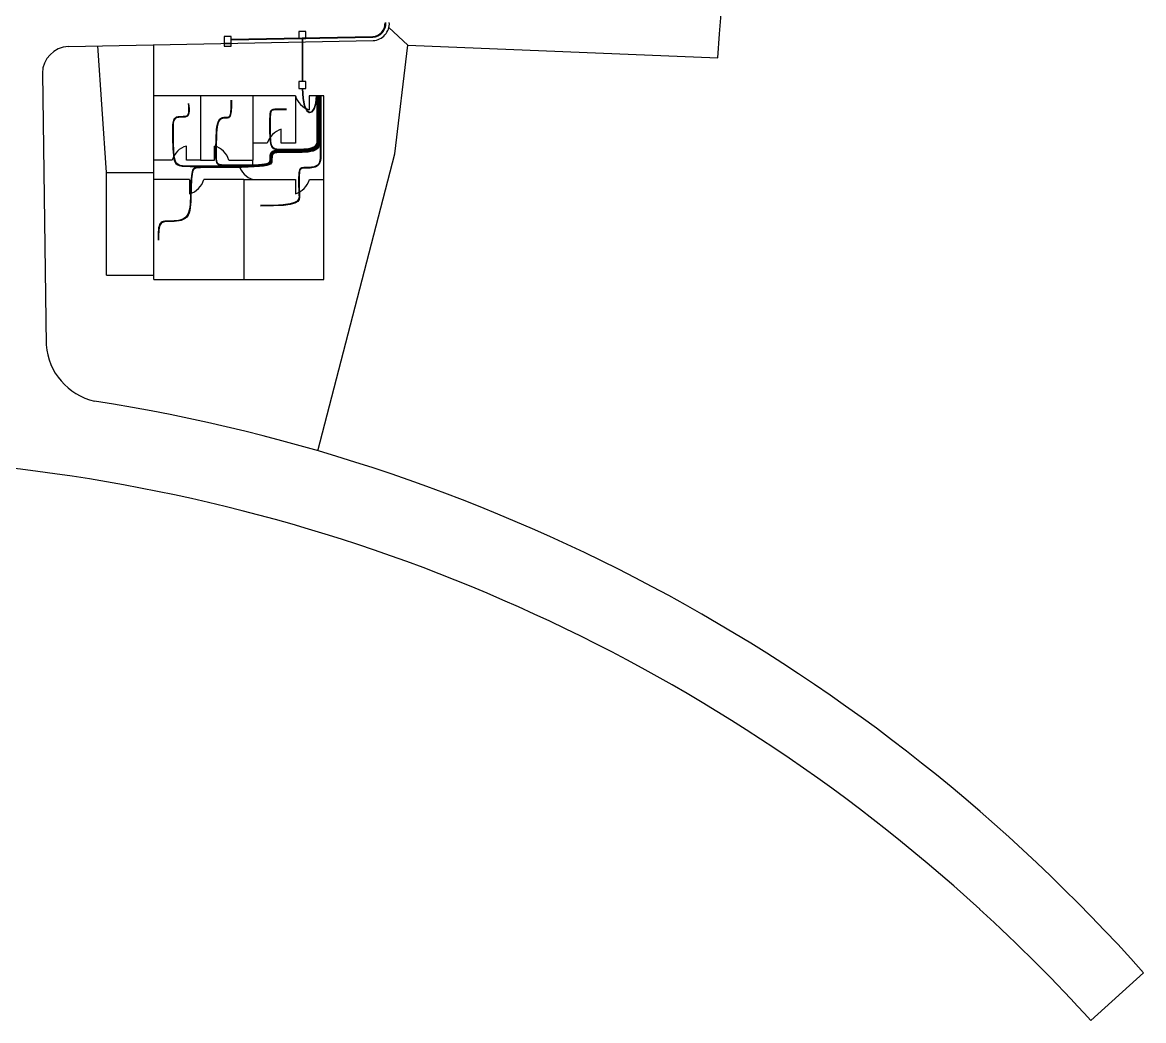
# Model space of a CAD drawing. Header units: millimetres. Extents: x 75 to 2709, y 49 to 1209.
# Drawn here: x 153.2 to 232.5, y 48.7 to 119.3 of the extents above; entities that cross this region are included whole.
import ezdxf

# ---------------------------------------------------------------- set-up
doc = ezdxf.new("R2010")
doc.units = ezdxf.units.MM
for name, color, linetype in [('Arquetas', 170, 'Continuous'), ('Canalizaciones', 10, 'Continuous'), ('Canalización Interior', 30, 'Continuous'), ('Canalización Secundaria', 90, 'Continuous'), ('Urbanización', 250, 'Continuous')]:
    doc.layers.add(name, color=color, linetype=linetype)

msp = doc.modelspace()

# ---------------------------------------------------------------- linework, layer by layer
at = {"layer": 'Arquetas'}
for points in [[(168.001, 118.343), (167.501, 118.343), (167.501, 117.843), (168.001, 117.843)], [(172.781, 118.196), (173.281, 118.196), (173.281, 118.696), (172.781, 118.696)], [(167.501, 117.643), (168.001, 117.643), (168.001, 117.843), (167.501, 117.843)], [(172.781, 114.65), (173.281, 114.651), (173.281, 115.151), (172.781, 115.15)]]:
    msp.add_lwpolyline(points, close=True, dxfattribs=at)
at = {"layer": 'Canalizaciones'}
for p, q in [((168, 118.148), (178.019, 118.344)), ((168.001, 118.098), (178.02, 118.294))]:
    msp.add_line(p, q, dxfattribs=at)
for radius in [0.915, 0.965]:
    msp.add_arc((177.962, 119.257), radius, 272.98482, 3.47811, dxfattribs=at)
at = {"layer": 'Canalización Interior'}
for points in [[(174.234, 114.148), (174.234, 113.398), (174.234, 112.797), (174.234, 112.324), (174.234, 111.959), (174.234, 111.681), (174.234, 111.469), (174.234, 111.303), (174.234, 111.161), (174.233, 111.028), (174.229, 110.9), (174.216, 110.779), (174.192, 110.666), (174.152, 110.563), (174.092, 110.471), (174.008, 110.391), (173.897, 110.324), (173.756, 110.272), (173.59, 110.233), (173.405, 110.204), (173.208, 110.186), (173.005, 110.174), (172.802, 110.168), (172.607, 110.166), (172.425, 110.166), (172.261, 110.166), (172.115, 110.166), (171.985, 110.166), (171.867, 110.166), (171.761, 110.166), (171.663, 110.166), (171.571, 110.166), (171.484, 110.166), (171.399, 110.166), (171.317, 110.164), (171.238, 110.16), (171.165, 110.153), (171.098, 110.141), (171.037, 110.123), (170.984, 110.098), (170.94, 110.065), (170.906, 110.023), (170.88, 109.972), (170.861, 109.915), (170.849, 109.853), (170.841, 109.788), (170.838, 109.72), (170.836, 109.651), (170.836, 109.583), (170.834, 109.516), (170.822, 109.453), (170.79, 109.393), (170.726, 109.337), (170.621, 109.286), (170.465, 109.241), (170.247, 109.202), (169.956, 109.169), (169.588, 109.144), (169.158, 109.126), (168.685, 109.113), (168.189, 109.105), (167.69, 109.101), (167.207, 109.099), (166.762, 109.099), (166.373, 109.1), (166.055, 109.1), (165.805, 109.096), (165.614, 109.084), (165.472, 109.06), (165.371, 109.021), (165.302, 108.963), (165.255, 108.881), (165.223, 108.773), (165.197, 108.635), (165.175, 108.471), (165.158, 108.284), (165.144, 108.079), (165.132, 107.859), (165.123, 107.629), (165.115, 107.393), (165.109, 107.155), (165.102, 106.919), (165.094, 106.688), (165.079, 106.466), (165.056, 106.256), (165.021, 106.061), (164.971, 105.884), (164.904, 105.73), (164.816, 105.6), (164.704, 105.498), (164.574, 105.42), (164.429, 105.364), (164.274, 105.326), (164.114, 105.302), (163.953, 105.29), (163.797, 105.284), (163.65, 105.283), (163.516, 105.283), (163.395, 105.28), (163.287, 105.272), (163.191, 105.255), (163.108, 105.226), (163.037, 105.182), (162.977, 105.12), (162.928, 105.037), (162.891, 104.932), (162.862, 104.807), (162.842, 104.668), (162.829, 104.52), (162.821, 104.368), (162.818, 104.217), (162.819, 104.072), (162.821, 103.938)], [(174.254, 114.148), (174.254, 113.398), (174.254, 112.797), (174.254, 112.324), (174.254, 111.959), (174.254, 111.68), (174.254, 111.467), (174.254, 111.3), (174.254, 111.158), (174.253, 111.023), (174.249, 110.894), (174.236, 110.771), (174.211, 110.656), (174.171, 110.551), (174.11, 110.457), (174.026, 110.375), (173.914, 110.307), (173.771, 110.254), (173.604, 110.214), (173.417, 110.185), (173.218, 110.166), (173.013, 110.154), (172.809, 110.148), (172.612, 110.146), (172.428, 110.146), (172.263, 110.146), (172.117, 110.146), (171.986, 110.146), (171.868, 110.146), (171.761, 110.146), (171.664, 110.146), (171.573, 110.146), (171.487, 110.146), (171.403, 110.146), (171.323, 110.144), (171.247, 110.141), (171.175, 110.134), (171.11, 110.122), (171.051, 110.105), (171, 110.08), (170.957, 110.048), (170.924, 110.007), (170.899, 109.959), (170.881, 109.903), (170.869, 109.843), (170.861, 109.779), (170.858, 109.712), (170.856, 109.644), (170.856, 109.576), (170.854, 109.509), (170.842, 109.445), (170.809, 109.384), (170.746, 109.327), (170.64, 109.274), (170.483, 109.227), (170.264, 109.186), (169.973, 109.153), (169.604, 109.126), (169.172, 109.107), (168.697, 109.094), (168.199, 109.086), (167.698, 109.081), (167.215, 109.079), (166.769, 109.079), (166.379, 109.08), (166.062, 109.08), (165.813, 109.076), (165.622, 109.064), (165.482, 109.041), (165.383, 109.002), (165.315, 108.944), (165.27, 108.864), (165.239, 108.756), (165.214, 108.62), (165.194, 108.457), (165.177, 108.272), (165.163, 108.068), (165.152, 107.85), (165.143, 107.621), (165.135, 107.386), (165.129, 107.148), (165.122, 106.912), (165.113, 106.68), (165.099, 106.457), (165.075, 106.245), (165.04, 106.049), (164.99, 105.871), (164.922, 105.714), (164.832, 105.583), (164.719, 105.48), (164.587, 105.402), (164.441, 105.345), (164.284, 105.306), (164.123, 105.282), (163.961, 105.27), (163.804, 105.264), (163.656, 105.263), (163.522, 105.263), (163.402, 105.26), (163.295, 105.252), (163.202, 105.235), (163.12, 105.207), (163.05, 105.164), (162.992, 105.103), (162.945, 105.022), (162.908, 104.919), (162.881, 104.796), (162.861, 104.66), (162.848, 104.514), (162.841, 104.365), (162.838, 104.215), (162.839, 104.072), (162.841, 103.938)], [(174.274, 114.148), (174.274, 113.398), (174.274, 112.797), (174.274, 112.324), (174.274, 111.958), (174.274, 111.679), (174.274, 111.466), (174.274, 111.298), (174.274, 111.155), (174.273, 111.018), (174.269, 110.887), (174.256, 110.763), (174.231, 110.646), (174.19, 110.539), (174.129, 110.443), (174.044, 110.36), (173.93, 110.291), (173.787, 110.236), (173.617, 110.195), (173.429, 110.166), (173.228, 110.146), (173.021, 110.134), (172.815, 110.128), (172.616, 110.126), (172.431, 110.126), (172.266, 110.126), (172.118, 110.126), (171.987, 110.126), (171.869, 110.126), (171.762, 110.126), (171.665, 110.126), (171.575, 110.126), (171.49, 110.126), (171.408, 110.126), (171.329, 110.124), (171.255, 110.121), (171.185, 110.114), (171.121, 110.103), (171.064, 110.086), (171.015, 110.063), (170.974, 110.032), (170.941, 109.992), (170.917, 109.945), (170.9, 109.891), (170.888, 109.832), (170.881, 109.77), (170.877, 109.704), (170.876, 109.637), (170.876, 109.569), (170.874, 109.502), (170.862, 109.437), (170.829, 109.375), (170.765, 109.316), (170.66, 109.262), (170.502, 109.213), (170.282, 109.171), (169.99, 109.136), (169.619, 109.109), (169.185, 109.089), (168.709, 109.075), (168.209, 109.066), (167.707, 109.061), (167.223, 109.059), (166.775, 109.059), (166.386, 109.06), (166.069, 109.06), (165.82, 109.056), (165.631, 109.044), (165.492, 109.021), (165.394, 108.983), (165.328, 108.926), (165.285, 108.846), (165.255, 108.74), (165.232, 108.604), (165.212, 108.443), (165.195, 108.26), (165.182, 108.057), (165.171, 107.841), (165.162, 107.613), (165.155, 107.379), (165.148, 107.141), (165.142, 106.905), (165.133, 106.672), (165.118, 106.448), (165.095, 106.235), (165.059, 106.037), (165.008, 105.857), (164.939, 105.699), (164.848, 105.567), (164.734, 105.462), (164.601, 105.383), (164.452, 105.326), (164.294, 105.287), (164.131, 105.263), (163.968, 105.25), (163.811, 105.244), (163.663, 105.243), (163.529, 105.243), (163.41, 105.24), (163.304, 105.232), (163.212, 105.215), (163.132, 105.188), (163.064, 105.146), (163.008, 105.086), (162.962, 105.007), (162.926, 104.905), (162.899, 104.785), (162.88, 104.652), (162.868, 104.509), (162.861, 104.361), (162.858, 104.214), (162.859, 104.072), (162.861, 103.938)], [(174.214, 114.148), (174.214, 113.398), (174.214, 112.797), (174.214, 112.324), (174.214, 111.959), (174.214, 111.682), (174.214, 111.47), (174.214, 111.305), (174.214, 111.165), (174.213, 111.032), (174.209, 110.906), (174.196, 110.787), (174.172, 110.676), (174.132, 110.575), (174.073, 110.484), (173.99, 110.406), (173.88, 110.341), (173.741, 110.29), (173.576, 110.251), (173.393, 110.224), (173.198, 110.205), (172.997, 110.194), (172.796, 110.188), (172.602, 110.186), (172.421, 110.186), (172.259, 110.186), (172.114, 110.186), (171.984, 110.186), (171.866, 110.186), (171.76, 110.186), (171.661, 110.186), (171.569, 110.186), (171.48, 110.186), (171.394, 110.186), (171.31, 110.184), (171.23, 110.18), (171.155, 110.173), (171.086, 110.16), (171.024, 110.142), (170.969, 110.116), (170.924, 110.082), (170.888, 110.038), (170.861, 109.986), (170.842, 109.927), (170.829, 109.864), (170.822, 109.797), (170.818, 109.727), (170.816, 109.658), (170.816, 109.589), (170.814, 109.523), (170.8, 109.461), (170.761, 109.402), (170.685, 109.348), (170.561, 109.298), (170.375, 109.254), (170.116, 109.217), (169.771, 109.186), (169.334, 109.162), (168.822, 109.145), (168.258, 109.133), (167.666, 109.125), (167.069, 109.122), (166.491, 109.121), (165.953, 109.122), (165.48, 109.124), (165.089, 109.127), (164.777, 109.134), (164.532, 109.152), (164.346, 109.183), (164.209, 109.234), (164.111, 109.308), (164.042, 109.411), (163.993, 109.547), (163.955, 109.719), (163.926, 109.921), (163.904, 110.147), (163.889, 110.389), (163.878, 110.639), (163.871, 110.89), (163.867, 111.134), (163.865, 111.365), (163.863, 111.576), (163.862, 111.767), (163.864, 111.937), (163.871, 112.088), (163.883, 112.219), (163.902, 112.332), (163.928, 112.427), (163.964, 112.504), (164.011, 112.565), (164.066, 112.61), (164.128, 112.643), (164.196, 112.664), (164.268, 112.678), (164.341, 112.684), (164.415, 112.687), (164.488, 112.687), (164.557, 112.687), (164.623, 112.689), (164.685, 112.693), (164.743, 112.7), (164.796, 112.712), (164.843, 112.729), (164.885, 112.754), (164.92, 112.787), (164.949, 112.83), (164.971, 112.884), (164.987, 112.952), (164.996, 113.037), (164.998, 113.141), (164.994, 113.266), (164.984, 113.415), (164.967, 113.59)], [(174.194, 114.148), (174.194, 113.398), (174.194, 112.797), (174.194, 112.325), (174.194, 111.96), (174.194, 111.682), (174.194, 111.472), (174.194, 111.307), (174.194, 111.168), (174.193, 111.037), (174.189, 110.913), (174.176, 110.795), (174.153, 110.686), (174.113, 110.587), (174.055, 110.498), (173.973, 110.421), (173.864, 110.357), (173.725, 110.307), (173.563, 110.27), (173.381, 110.243), (173.188, 110.225), (172.988, 110.214), (172.79, 110.208), (172.597, 110.206), (172.418, 110.206), (172.257, 110.206), (172.112, 110.206), (171.983, 110.206), (171.865, 110.206), (171.759, 110.206), (171.66, 110.206), (171.567, 110.206), (171.477, 110.206), (171.389, 110.206), (171.304, 110.204), (171.222, 110.2), (171.145, 110.192), (171.074, 110.179), (171.01, 110.16), (170.954, 110.134), (170.907, 110.098), (170.87, 110.053), (170.843, 110), (170.823, 109.939), (170.81, 109.874), (170.802, 109.805), (170.798, 109.735), (170.796, 109.665), (170.796, 109.596), (170.794, 109.53), (170.78, 109.469), (170.741, 109.411), (170.666, 109.358), (170.542, 109.31), (170.356, 109.268), (170.098, 109.232), (169.754, 109.203), (169.318, 109.18), (168.808, 109.163), (168.247, 109.152), (167.657, 109.145), (167.062, 109.141), (166.486, 109.141), (165.951, 109.142), (165.48, 109.144), (165.092, 109.146), (164.782, 109.154), (164.54, 109.171), (164.356, 109.203), (164.221, 109.253), (164.125, 109.326), (164.057, 109.428), (164.01, 109.563), (163.973, 109.734), (163.944, 109.935), (163.923, 110.159), (163.908, 110.398), (163.898, 110.646), (163.891, 110.894), (163.887, 111.137), (163.885, 111.365), (163.883, 111.574), (163.882, 111.762), (163.884, 111.93), (163.891, 112.078), (163.902, 112.208), (163.92, 112.319), (163.946, 112.412), (163.981, 112.488), (164.026, 112.547), (164.08, 112.592), (164.14, 112.623), (164.206, 112.645), (164.277, 112.658), (164.349, 112.664), (164.422, 112.667), (164.494, 112.667), (164.564, 112.667), (164.631, 112.669), (164.694, 112.673), (164.753, 112.68), (164.807, 112.693), (164.856, 112.711), (164.899, 112.738), (164.936, 112.772), (164.966, 112.817), (164.989, 112.873), (165.005, 112.944), (165.015, 113.032), (165.018, 113.138), (165.014, 113.266), (165.004, 113.416), (164.987, 113.593)], [(174.174, 114.148), (174.174, 113.398), (174.174, 112.797), (174.174, 112.325), (174.174, 111.96), (174.174, 111.683), (174.174, 111.473), (174.174, 111.309), (174.174, 111.171), (174.173, 111.042), (174.169, 110.919), (174.157, 110.803), (174.133, 110.696), (174.094, 110.599), (174.036, 110.512), (173.955, 110.436), (173.847, 110.374), (173.71, 110.325), (173.549, 110.288), (173.369, 110.262), (173.178, 110.244), (172.98, 110.234), (172.783, 110.228), (172.593, 110.226), (172.415, 110.226), (172.254, 110.226), (172.111, 110.226), (171.982, 110.226), (171.865, 110.226), (171.758, 110.226), (171.658, 110.226), (171.564, 110.226), (171.474, 110.226), (171.384, 110.226), (171.298, 110.224), (171.214, 110.22), (171.135, 110.212), (171.062, 110.199), (170.996, 110.179), (170.939, 110.151), (170.89, 110.115), (170.853, 110.068), (170.824, 110.013), (170.804, 109.951), (170.79, 109.885), (170.782, 109.814), (170.778, 109.743), (170.776, 109.672), (170.776, 109.603), (170.774, 109.537), (170.76, 109.476), (170.721, 109.42), (170.646, 109.368), (170.522, 109.322), (170.338, 109.282), (170.08, 109.247), (169.737, 109.219), (169.303, 109.198), (168.795, 109.182), (168.235, 109.171), (167.648, 109.164), (167.055, 109.161), (166.481, 109.161), (165.948, 109.162), (165.48, 109.163), (165.095, 109.166), (164.787, 109.174), (164.547, 109.191), (164.365, 109.222), (164.232, 109.272), (164.138, 109.345), (164.073, 109.446), (164.026, 109.58), (163.991, 109.749), (163.963, 109.948), (163.942, 110.17), (163.928, 110.407), (163.918, 110.653), (163.911, 110.899), (163.907, 111.139), (163.905, 111.365), (163.903, 111.571), (163.902, 111.757), (163.904, 111.923), (163.91, 112.069), (163.922, 112.196), (163.939, 112.305), (163.964, 112.397), (163.998, 112.471), (164.041, 112.529), (164.093, 112.573), (164.152, 112.604), (164.217, 112.625), (164.286, 112.638), (164.357, 112.644), (164.429, 112.647), (164.501, 112.647), (164.571, 112.647), (164.638, 112.649), (164.702, 112.653), (164.763, 112.661), (164.818, 112.674), (164.869, 112.694), (164.914, 112.721), (164.952, 112.757), (164.983, 112.804), (165.007, 112.863), (165.024, 112.937), (165.034, 113.027), (165.037, 113.136), (165.034, 113.265), (165.024, 113.417), (165.007, 113.595)], [(174.154, 114.148), (174.154, 113.398), (174.154, 112.797), (174.154, 112.325), (174.154, 111.961), (174.154, 111.684), (174.154, 111.475), (174.154, 111.312), (174.154, 111.175), (174.153, 111.047), (174.149, 110.925), (174.137, 110.811), (174.113, 110.706), (174.075, 110.61), (174.017, 110.525), (173.937, 110.452), (173.83, 110.391), (173.695, 110.343), (173.535, 110.307), (173.358, 110.281), (173.168, 110.264), (172.972, 110.253), (172.777, 110.248), (172.588, 110.246), (172.411, 110.246), (172.252, 110.246), (172.109, 110.246), (171.981, 110.246), (171.864, 110.246), (171.757, 110.246), (171.657, 110.246), (171.562, 110.246), (171.47, 110.246), (171.38, 110.246), (171.291, 110.244), (171.206, 110.24), (171.125, 110.231), (171.05, 110.218), (170.983, 110.198), (170.923, 110.169), (170.874, 110.132), (170.835, 110.084), (170.806, 110.027), (170.785, 109.963), (170.771, 109.895), (170.762, 109.823), (170.758, 109.751), (170.756, 109.679), (170.756, 109.609), (170.755, 109.544), (170.747, 109.484), (170.726, 109.429), (170.685, 109.379), (170.617, 109.335), (170.516, 109.297), (170.375, 109.265), (170.188, 109.24), (169.951, 109.221), (169.672, 109.208), (169.365, 109.199), (169.043, 109.195), (168.716, 109.193), (168.398, 109.194), (168.102, 109.196), (167.839, 109.198), (167.619, 109.2), (167.44, 109.205), (167.298, 109.213), (167.187, 109.23), (167.103, 109.256), (167.041, 109.294), (166.997, 109.348), (166.965, 109.42), (166.942, 109.512), (166.925, 109.623), (166.915, 109.753), (166.909, 109.9), (166.907, 110.064), (166.908, 110.243), (166.911, 110.437), (166.915, 110.645), (166.919, 110.864), (166.925, 111.091), (166.933, 111.318), (166.945, 111.541), (166.963, 111.754), (166.987, 111.951), (167.02, 112.127), (167.062, 112.274), (167.114, 112.391), (167.174, 112.478), (167.242, 112.541), (167.313, 112.583), (167.387, 112.609), (167.462, 112.622), (167.534, 112.627), (167.602, 112.627), (167.665, 112.628), (167.721, 112.631), (167.772, 112.639), (167.817, 112.654), (167.856, 112.68), (167.89, 112.719), (167.918, 112.773), (167.942, 112.844), (167.96, 112.935), (167.973, 113.043), (167.983, 113.163), (167.989, 113.292), (167.993, 113.426), (167.995, 113.562), (167.996, 113.695), (167.996, 113.822)], [(174.134, 114.148), (174.134, 113.398), (174.134, 112.797), (174.134, 112.325), (174.134, 111.961), (174.134, 111.685), (174.134, 111.476), (174.134, 111.314), (174.134, 111.178), (174.133, 111.051), (174.129, 110.932), (174.117, 110.82), (174.094, 110.716), (174.056, 110.622), (173.999, 110.539), (173.919, 110.467), (173.814, 110.407), (173.68, 110.361), (173.522, 110.326), (173.346, 110.3), (173.158, 110.283), (172.964, 110.273), (172.771, 110.268), (172.583, 110.266), (172.408, 110.266), (172.25, 110.266), (172.108, 110.266), (171.98, 110.266), (171.863, 110.266), (171.756, 110.266), (171.655, 110.266), (171.56, 110.266), (171.467, 110.266), (171.375, 110.266), (171.285, 110.264), (171.198, 110.26), (171.115, 110.251), (171.038, 110.237), (170.969, 110.216), (170.908, 110.187), (170.857, 110.148), (170.817, 110.099), (170.787, 110.041), (170.766, 109.976), (170.751, 109.905), (170.742, 109.832), (170.738, 109.758), (170.736, 109.686), (170.736, 109.616), (170.735, 109.551), (170.727, 109.492), (170.706, 109.438), (170.665, 109.39), (170.598, 109.348), (170.498, 109.311), (170.358, 109.281), (170.171, 109.257), (169.935, 109.239), (169.659, 109.226), (169.354, 109.218), (169.033, 109.214), (168.709, 109.213), (168.393, 109.214), (168.099, 109.216), (167.839, 109.218), (167.621, 109.22), (167.445, 109.225), (167.305, 109.233), (167.197, 109.249), (167.115, 109.275), (167.055, 109.313), (167.013, 109.366), (166.982, 109.437), (166.96, 109.527), (166.944, 109.636), (166.934, 109.764), (166.929, 109.909), (166.927, 110.071), (166.928, 110.248), (166.931, 110.44), (166.935, 110.645), (166.939, 110.862), (166.945, 111.086), (166.953, 111.311), (166.965, 111.532), (166.982, 111.742), (167.006, 111.938), (167.037, 112.111), (167.078, 112.258), (167.129, 112.373), (167.188, 112.46), (167.253, 112.522), (167.324, 112.564), (167.396, 112.589), (167.469, 112.602), (167.541, 112.607), (167.609, 112.607), (167.672, 112.608), (167.729, 112.611), (167.781, 112.619), (167.827, 112.635), (167.868, 112.661), (167.904, 112.701), (167.934, 112.756), (167.958, 112.829), (167.977, 112.922), (167.992, 113.032), (168.002, 113.155), (168.009, 113.286), (168.013, 113.423), (168.015, 113.56), (168.016, 113.695), (168.016, 113.822)], [(174.114, 114.148), (174.114, 113.398), (174.114, 112.797), (174.114, 112.325), (174.114, 111.962), (174.114, 111.686), (174.114, 111.477), (174.114, 111.316), (174.114, 111.181), (174.113, 111.056), (174.109, 110.938), (174.097, 110.828), (174.074, 110.726), (174.037, 110.634), (173.98, 110.553), (173.902, 110.482), (173.797, 110.424), (173.664, 110.378), (173.508, 110.344), (173.334, 110.32), (173.148, 110.303), (172.956, 110.293), (172.764, 110.288), (172.578, 110.286), (172.405, 110.286), (172.248, 110.286), (172.106, 110.286), (171.979, 110.286), (171.862, 110.286), (171.755, 110.286), (171.654, 110.286), (171.558, 110.286), (171.464, 110.286), (171.37, 110.286), (171.278, 110.284), (171.19, 110.279), (171.105, 110.271), (171.027, 110.256), (170.955, 110.235), (170.893, 110.205), (170.84, 110.165), (170.799, 110.114), (170.768, 110.054), (170.746, 109.988), (170.731, 109.916), (170.722, 109.841), (170.718, 109.766), (170.716, 109.693), (170.716, 109.623), (170.715, 109.558), (170.707, 109.5), (170.686, 109.447), (170.646, 109.401), (170.579, 109.36), (170.479, 109.325), (170.34, 109.296), (170.155, 109.273), (169.92, 109.257), (169.645, 109.245), (169.342, 109.238), (169.023, 109.234), (168.701, 109.233), (168.388, 109.234), (168.097, 109.236), (167.839, 109.238), (167.624, 109.24), (167.45, 109.245), (167.313, 109.253), (167.207, 109.269), (167.127, 109.294), (167.069, 109.332), (167.028, 109.384), (166.999, 109.453), (166.978, 109.542), (166.963, 109.65), (166.954, 109.776), (166.949, 109.919), (166.947, 110.078), (166.948, 110.253), (166.951, 110.442), (166.955, 110.644), (166.959, 110.859), (166.965, 111.08), (166.973, 111.303), (166.984, 111.522), (167.001, 111.731), (167.024, 111.924), (167.055, 112.096), (167.094, 112.241), (167.144, 112.355), (167.201, 112.441), (167.265, 112.503), (167.334, 112.544), (167.405, 112.569), (167.477, 112.582), (167.548, 112.587), (167.616, 112.587), (167.679, 112.588), (167.737, 112.591), (167.79, 112.599), (167.838, 112.616), (167.88, 112.643), (167.917, 112.683), (167.949, 112.739), (167.975, 112.814), (167.995, 112.909), (168.01, 113.022), (168.021, 113.147), (168.029, 113.281), (168.033, 113.42), (168.035, 113.559), (168.036, 113.695), (168.036, 113.822)], [(174.314, 114.148), (174.314, 113.398), (174.314, 112.797), (174.314, 112.324), (174.314, 111.958), (174.314, 111.678), (174.314, 111.465), (174.314, 111.296), (174.314, 111.151), (174.314, 111.013), (174.314, 110.878), (174.314, 110.745), (174.314, 110.614), (174.314, 110.484), (174.314, 110.355), (174.314, 110.226), (174.314, 110.096), (174.314, 109.966), (174.311, 109.838), (174.303, 109.713), (174.289, 109.594), (174.264, 109.482), (174.227, 109.381), (174.175, 109.292), (174.106, 109.218), (174.019, 109.16), (173.916, 109.116), (173.802, 109.085), (173.681, 109.064), (173.558, 109.052), (173.436, 109.045), (173.32, 109.043), (173.214, 109.043), (173.122, 109.042), (173.043, 109.037), (172.977, 109.024), (172.922, 108.998), (172.878, 108.956), (172.843, 108.894), (172.816, 108.806), (172.797, 108.691), (172.785, 108.544), (172.778, 108.371), (172.776, 108.178), (172.777, 107.972), (172.782, 107.759), (172.789, 107.546), (172.797, 107.339), (172.805, 107.145), (172.807, 106.969), (172.776, 106.813), (172.68, 106.679), (172.484, 106.566), (172.158, 106.477), (171.668, 106.411), (170.982, 106.371), (170.066, 106.357)], [(174.334, 114.148), (174.334, 113.398), (174.334, 112.797), (174.334, 112.324), (174.334, 111.958), (174.334, 111.678), (174.334, 111.465), (174.334, 111.296), (174.334, 111.151), (174.334, 111.013), (174.334, 110.878), (174.334, 110.745), (174.334, 110.614), (174.334, 110.483), (174.334, 110.353), (174.334, 110.224), (174.334, 110.093), (174.334, 109.962), (174.331, 109.832), (174.323, 109.705), (174.308, 109.584), (174.283, 109.47), (174.245, 109.367), (174.193, 109.277), (174.123, 109.201), (174.034, 109.142), (173.93, 109.097), (173.814, 109.066), (173.692, 109.044), (173.567, 109.032), (173.444, 109.025), (173.327, 109.023), (173.221, 109.023), (173.129, 109.022), (173.051, 109.017), (172.986, 109.004), (172.933, 108.979), (172.89, 108.937), (172.857, 108.875), (172.832, 108.789), (172.814, 108.674), (172.803, 108.529), (172.797, 108.357), (172.795, 108.166), (172.797, 107.962), (172.802, 107.75), (172.809, 107.538), (172.817, 107.332), (172.825, 107.137), (172.828, 106.96), (172.797, 106.803), (172.699, 106.666), (172.503, 106.552), (172.174, 106.46), (171.68, 106.393), (170.989, 106.352), (170.066, 106.337)], [(174.094, 114.148), (174.094, 113.398), (174.094, 112.797), (174.094, 112.325), (174.094, 111.962), (174.094, 111.686), (174.094, 111.479), (174.094, 111.318), (174.094, 111.185), (174.093, 111.061), (174.089, 110.944), (174.077, 110.836), (174.055, 110.736), (174.017, 110.646), (173.962, 110.566), (173.884, 110.498), (173.78, 110.441), (173.649, 110.396), (173.494, 110.363), (173.322, 110.339), (173.138, 110.323), (172.948, 110.313), (172.758, 110.308), (172.574, 110.306), (172.401, 110.306), (172.246, 110.306), (172.105, 110.306), (171.978, 110.306), (171.862, 110.306), (171.755, 110.306), (171.655, 110.306), (171.56, 110.306), (171.467, 110.306), (171.375, 110.306), (171.285, 110.309), (171.198, 110.318), (171.115, 110.336), (171.038, 110.364), (170.969, 110.407), (170.908, 110.466), (170.857, 110.545), (170.817, 110.646), (170.787, 110.764), (170.766, 110.897), (170.751, 111.04), (170.742, 111.188), (170.738, 111.338), (170.736, 111.484), (170.736, 111.625), (170.736, 111.754), (170.736, 111.874), (170.736, 111.986), (170.736, 112.091), (170.736, 112.191), (170.736, 112.286), (170.736, 112.379), (170.736, 112.471), (170.736, 112.562), (170.737, 112.652), (170.74, 112.74), (170.745, 112.823), (170.753, 112.901), (170.765, 112.971), (170.783, 113.033), (170.806, 113.085), (170.835, 113.125), (170.87, 113.156), (170.911, 113.178), (170.956, 113.193), (171.005, 113.202), (171.057, 113.206), (171.111, 113.208), (171.167, 113.208), (171.225, 113.208), (171.287, 113.208), (171.356, 113.208), (171.434, 113.208), (171.525, 113.208), (171.631, 113.208), (171.755, 113.208), (171.9, 113.208)], [(174.074, 114.148), (174.074, 113.398), (174.074, 112.797), (174.074, 112.326), (174.074, 111.962), (174.074, 111.687), (174.074, 111.48), (174.074, 111.32), (174.074, 111.188), (174.073, 111.066), (174.069, 110.951), (174.058, 110.844), (174.035, 110.746), (173.998, 110.658), (173.943, 110.58), (173.866, 110.513), (173.764, 110.457), (173.634, 110.414), (173.481, 110.381), (173.31, 110.358), (173.128, 110.342), (172.94, 110.333), (172.751, 110.328), (172.569, 110.326), (172.398, 110.326), (172.243, 110.326), (172.104, 110.326), (171.977, 110.326), (171.862, 110.326), (171.756, 110.326), (171.657, 110.326), (171.562, 110.326), (171.47, 110.326), (171.38, 110.326), (171.291, 110.329), (171.206, 110.338), (171.125, 110.355), (171.05, 110.383), (170.983, 110.425), (170.923, 110.484), (170.874, 110.562), (170.835, 110.661), (170.806, 110.778), (170.785, 110.909), (170.771, 111.05), (170.762, 111.196), (170.758, 111.344), (170.756, 111.489), (170.756, 111.628), (170.756, 111.757), (170.756, 111.876), (170.756, 111.987), (170.756, 112.091), (170.756, 112.19), (170.756, 112.285), (170.756, 112.377), (170.756, 112.467), (170.756, 112.558), (170.757, 112.646), (170.759, 112.732), (170.764, 112.813), (170.772, 112.889), (170.784, 112.958), (170.801, 113.018), (170.822, 113.068), (170.85, 113.108), (170.884, 113.137), (170.923, 113.159), (170.966, 113.173), (171.013, 113.182), (171.063, 113.186), (171.116, 113.188), (171.171, 113.188), (171.227, 113.188), (171.289, 113.188), (171.357, 113.188), (171.435, 113.188), (171.525, 113.188), (171.631, 113.188), (171.755, 113.188), (171.9, 113.188)], [(174.054, 114.148), (174.054, 113.398), (174.054, 112.797), (174.054, 112.326), (174.054, 111.963), (174.054, 111.688), (174.054, 111.482), (174.054, 111.323), (174.054, 111.191), (174.053, 111.07), (174.049, 110.957), (174.038, 110.852), (174.016, 110.756), (173.979, 110.67), (173.924, 110.594), (173.848, 110.528), (173.747, 110.474), (173.619, 110.432), (173.467, 110.4), (173.298, 110.377), (173.118, 110.362), (172.932, 110.353), (172.745, 110.348), (172.564, 110.346), (172.395, 110.346), (172.241, 110.346), (172.102, 110.346), (171.977, 110.346), (171.862, 110.346), (171.756, 110.346), (171.658, 110.346), (171.564, 110.346), (171.474, 110.346), (171.384, 110.346), (171.298, 110.349), (171.214, 110.358), (171.135, 110.375), (171.062, 110.403), (170.996, 110.444), (170.939, 110.502), (170.89, 110.579), (170.853, 110.676), (170.824, 110.792), (170.804, 110.921), (170.79, 111.06), (170.782, 111.204), (170.778, 111.35), (170.776, 111.494), (170.776, 111.631), (170.776, 111.759), (170.776, 111.877), (170.776, 111.988), (170.776, 112.091), (170.776, 112.19), (170.776, 112.284), (170.776, 112.375), (170.776, 112.464), (170.776, 112.553), (170.777, 112.64), (170.779, 112.724), (170.784, 112.803), (170.791, 112.877), (170.803, 112.944), (170.818, 113.002), (170.839, 113.051), (170.866, 113.09), (170.898, 113.119), (170.935, 113.14), (170.976, 113.153), (171.021, 113.162), (171.069, 113.166), (171.12, 113.168), (171.174, 113.168), (171.23, 113.168), (171.29, 113.168), (171.357, 113.168), (171.435, 113.168), (171.525, 113.168), (171.631, 113.168), (171.755, 113.168), (171.9, 113.168)]]:
    msp.add_lwpolyline(points, dxfattribs=at)
msp.add_lwpolyline([(174.294, 114.148), (174.294, 113.398), (174.294, 112.797), (174.294, 112.324), (174.294, 111.958), (174.294, 111.678), (174.294, 111.465), (174.294, 111.296), (174.294, 111.151), (174.294, 111.013), (174.294, 110.878), (174.294, 110.745), (174.294, 110.614), (174.294, 110.484), (174.294, 110.355), (174.294, 110.226), (174.294, 110.096), (174.294, 109.967), (174.291, 109.839), (174.284, 109.715), (174.269, 109.597), (174.245, 109.488), (174.209, 109.39), (174.159, 109.304), (174.093, 109.233), (174.009, 109.177), (173.909, 109.135), (173.798, 109.104), (173.678, 109.084), (173.556, 109.072), (173.435, 109.065), (173.32, 109.063), (173.214, 109.063, 0.001419), (173.214, 109.063), (173.122, 109.062, 0.013762), (173.121, 109.062), (173.042, 109.057, 0.033631), (173.039, 109.057), (172.973, 109.044, 0.059959), (172.969, 109.042), (172.914, 109.016, 0.08045), (172.908, 109.013), (172.864, 108.971, 0.075904), (172.86, 108.966), (172.825, 108.903, 0.05366), (172.824, 108.899), (172.797, 108.812, 0.033119), (172.796, 108.81), (172.777, 108.694, 0.019449), (172.777, 108.692), (172.765, 108.545, 0.011297), (172.765, 108.545), (172.758, 108.372, 0.00715), (172.758, 108.371), (172.756, 108.178, 0.004847), (172.756, 108.178), (172.757, 107.972, 0.003413), (172.757, 107.971), (172.762, 107.759, 0.002427), (172.762, 107.759), (172.769, 107.545, 0.001674), (172.769, 107.545), (172.777, 107.338, 0.001018), (172.777, 107.338), (172.785, 107.144), (172.787, 106.971), (172.758, 106.822), (172.666, 106.694), (172.477, 106.585), (172.154, 106.497), (171.666, 106.431), (170.981, 106.391), (170.066, 106.377)], format="xyb", dxfattribs=at)
at = {"layer": 'Canalización Secundaria'}
for p, q in [((173.031, 115.151), (173.031, 118.196)), ((173.056, 115.151), (173.056, 118.196))]:
    msp.add_line(p, q, dxfattribs=at)
msp.add_lwpolyline([(173.006, 114.649), (173.049, 113.949, 0.039299), (173.049, 113.945), (173.161, 113.439, 0.06118), (173.163, 113.433), (173.322, 113.115, 0.117235), (173.329, 113.106), (173.511, 112.97, 0.218112), (173.531, 112.966), (173.714, 113.006, 0.177879), (173.728, 113.016), (173.888, 113.226, 0.088565), (173.892, 113.234), (174.007, 113.609, 0.052603), (174.008, 113.614), (174.054, 114.148)], format="xyb", dxfattribs=at)
msp.add_lwpolyline([(173.031, 114.651), (173.074, 113.951), (173.186, 113.445), (173.344, 113.127), (173.526, 112.991), (173.708, 113.031), (173.868, 113.241), (173.983, 113.617), (174.029, 114.15)], dxfattribs=at)
at = {"layer": 'Urbanización'}
for p, q in [((179.141, 118.964), (180.483, 117.733)), ((156.477, 117.623), (178.025, 118.044)), ((159.179, 108.718), (158.57, 117.664)), ((162.527, 114.15), (162.527, 117.741)), ((179.575, 110.034), (180.483, 117.733)), ((180.483, 117.733), (202.399, 116.821)), ((202.399, 116.821), (202.399, 116.821)), ((154.635, 115.737), (154.905, 96.517)), ((162.527, 113.487), (162.527, 114.15)), ((172.531, 114.15), (162.527, 114.15)), ((162.527, 101.157), (162.527, 113.487)), ((165.819, 114.15), (165.819, 109.588)), ((169.531, 114.15), (169.531, 109.588)), ((172.531, 114.15), (172.531, 110.788)), ((174.543, 114.15), (173.515, 114.15)), ((173.515, 114.15), (173.515, 113.147)), ((174.543, 101.157), (174.543, 114.15)), ((171.531, 110.788), (171.531, 111.788)), ((164.819, 109.588), (164.819, 110.588)), ((166.819, 109.588), (166.819, 110.588)), ((170.531, 110.788), (169.531, 110.788)), ((172.531, 110.788), (171.531, 110.788)), ((163.819, 109.588), (162.527, 109.588)), ((165.819, 109.588), (164.819, 109.588)), ((165.819, 109.588), (166.819, 109.588)), ((167.819, 109.588), (169.531, 109.588)), ((169.531, 109.216), (169.531, 109.588)), ((174.109, 89.035), (179.575, 110.034)), ((159.179, 101.453), (159.179, 108.718)), ((159.179, 108.718), (162.527, 108.718)), ((169.531, 109.216), (168.531, 109.216)), ((165.054, 108.212), (162.527, 108.212)), ((165.054, 108.212), (165.054, 107.212)), ((168.894, 108.212), (166.054, 108.212)), ((168.894, 108.212), (168.894, 101.157)), ((168.894, 108.212), (172.531, 108.212)), ((172.531, 108.212), (172.531, 107.212)), ((173.531, 108.212), (174.543, 108.212)), ((174.543, 101.157), (174.543, 107.16)), ((159.179, 101.453), (162.527, 101.453)), ((162.527, 101.157), (174.543, 101.157)), ((228.791, 48.732), (232.518, 52.115))]:
    msp.add_line(p, q, dxfattribs=at)
for centre, radius, start, end in [((-619.576, 180.971), 824.475, 355.53743, 359.335411), ((177.962, 119.257), 1.215, 272.98482, 3.47811), ((156.547, 115.713), 1.912, 92.0778, 179.28177), ((173.967, 114.575), 1.498, 196.47474, 252.44248), ((172.076, 110.242), 1.639, 109.44166, 160.55834), ((165.192, 109.214), 1.423, 105.20029, 164.79971), ((166.474, 109.243), 1.388, 14.38534, 75.61466), ((170.022, 109.702), 1.568, 198.03438, 251.74166), ((164.635, 108.631), 1.48, 286.44983, 343.55017), ((172.048, 108.695), 1.559, 288.028, 341.972), ((159.301, 96.852), 4.409, 184.35848, 257.20484), ((139.052, -31.09), 125.136, 41.67624, 81.14059), ((138.569, -33.437), 122.027, 47.5528, 84.32575), ((142.697, -29.405), 116.265, 42.22629, 47.71273)]:
    msp.add_arc(centre, radius, start, end, dxfattribs=at)

doc.saveas('drawing.dxf')
